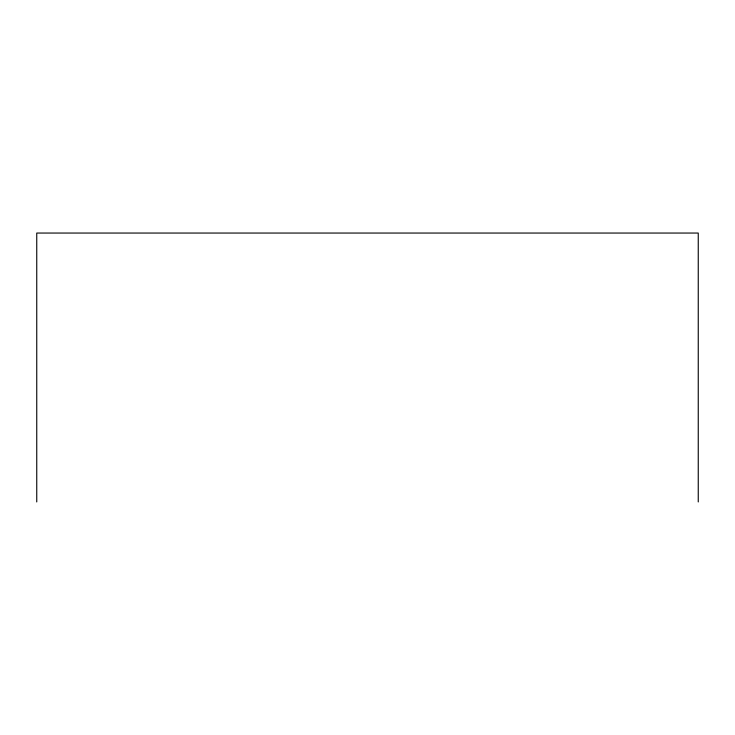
<?xml version="1.0" encoding="UTF-8"?>
<svg xmlns="http://www.w3.org/2000/svg" width="735" height="735" viewBox="0 0 735 735"><rect width="100%" height="100%" fill="white"/><g stroke="black" fill="none" stroke-linecap="round" stroke-linejoin="round"><path stroke-width="1.1" d="M698.25 501.95L698.25 233.05L36.75 233.05L36.75 501.95"/></g></svg>
